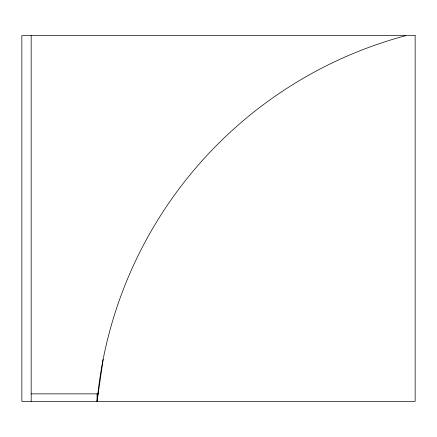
<?xml version="1.0" encoding="UTF-8"?>
<svg xmlns="http://www.w3.org/2000/svg" width="437" height="437" viewBox="0 0 437 437"><rect width="100%" height="100%" fill="white"/><g stroke="black" fill="none" stroke-linecap="round" stroke-linejoin="round"><path stroke-width="0.66" d="M405.831 35.626A418.635 418.635 0 0 0 97.074 401.374L103.137 359.367M31.169 393.857L98.729 393.857M97.074 393.857L97.074 401.374M31.169 35.626L31.169 401.374M415.15 35.626L21.85 35.626L21.85 401.374L415.15 401.374L415.15 35.626"/></g></svg>
